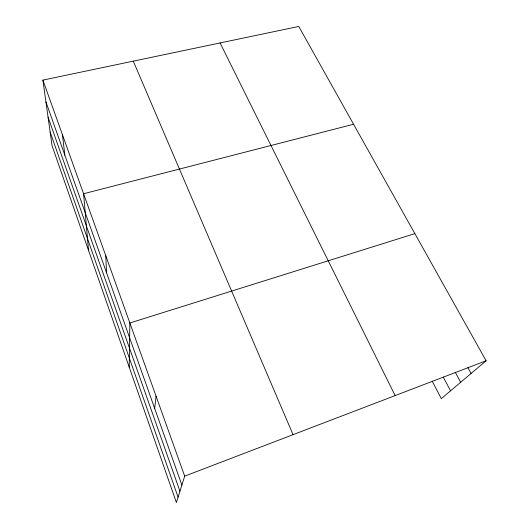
<?xml version="1.0" encoding="UTF-8"?>
<svg xmlns="http://www.w3.org/2000/svg" width="529" height="529" viewBox="0 0 529 529"><rect width="100%" height="100%" fill="white"/><g stroke="black" fill="none" stroke-linecap="round" stroke-linejoin="round"><path stroke-width="0.79" d="M129.215 367.152L129.856 322.988L414.862 233.626M154.66 408.368L156.062 396.175M42.889 80.104L184.7 476.14L176.388 502.55L52.06 145.7L42.889 80.104L298.759 26.45L486.111 360.758L441.318 398.641L432.233 381.25M184.7 476.14L486.111 360.758M353.564 124.242L83.575 193.74L88.522 250.362M467.947 367.721L471.094 373.461M455.198 372.132L460.666 382.282M443.269 377.065L450.563 390.825M220.071 42.948L395.156 395.58M133.282 61.146L293.059 434.659M45.937 101.899L181.877 485.1M48.066 117.147L179.939 491.256M50.149 132.019L178.081 497.174M62.442 134.723L64.849 155.222M105.774 255.738L106.574 272.819"/></g></svg>
